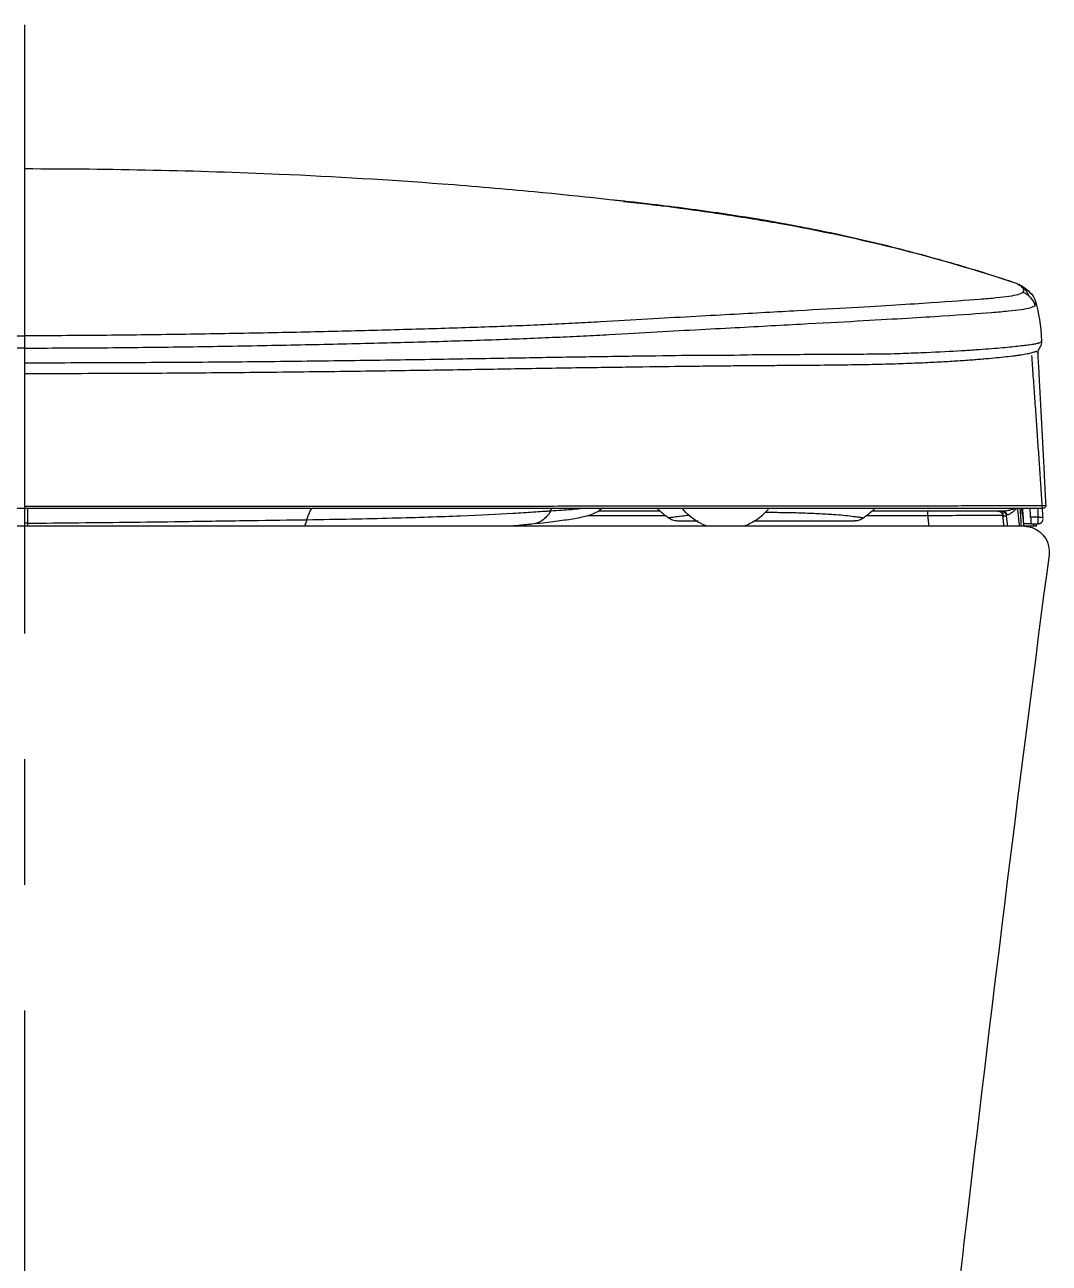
# Model space of a CAD drawing. Extents: x 2670 to 5532, y 31 to 2464.
# Drawn here: x 4393 to 4596.8, y 540.7 to 787 of the extents above; entities that cross this region are included whole.
import ezdxf

# ---------------------------------------------------------------- set-up
doc = ezdxf.new("R2010")
doc.units = 0
doc.header["$LTSCALE"] = 20
doc.header["$MEASUREMENT"] = 0
doc.linetypes.add('CENTER', pattern=[2, 1.25, -0.25, 0.25, -0.25])
doc.layers.get('0').update_dxf_attribs({"linetype": 'CONTINUOUS'})

msp = doc.modelspace()

# ---------------------------------------------------------------- linework, layer by layer
at = {"color": 1, "linetype": 'CENTER', "ltscale": 5}
msp.add_line((4393.04, 265.96), (4393.04, 786.99), dxfattribs=at)
for points, knots in [([(4393.03, 758.38), (4410.15, 758.38), (4427.19, 758.02), (4443.63, 757.31), (4454.71, 756.82), (4465.69, 756.16), (4476.03, 755.38), (4482.42, 754.9), (4488.55, 754.37), (4494.31, 753.82), (4503.82, 752.92), (4512.2, 751.98), (4519.4, 751.06), (4526.61, 750.14), (4532.67, 749.24), (4537.73, 748.42)], [1.988748, 1.988748, 1.988748, 1.988748, 53.467383, 53.467383, 53.467383, 88.322342, 88.322342, 88.322342, 109.722718, 109.722718, 109.722718, 145.061838, 145.061838, 145.061838, 180.494893, 180.494893, 180.494893, 180.494893]), ([(4393.03, 758.38), (4410.15, 758.38), (4427.19, 758.02), (4443.63, 757.31), (4454.71, 756.82), (4465.69, 756.16), (4476.03, 755.38), (4482.42, 754.9), (4488.55, 754.37), (4494.31, 753.82), (4503.82, 752.92), (4512.2, 751.98), (4519.4, 751.06), (4526.61, 750.14), (4532.67, 749.24), (4537.73, 748.42)], [1.988748, 1.988748, 1.988748, 1.988748, 53.467383, 53.467383, 53.467383, 88.322342, 88.322342, 88.322342, 109.722718, 109.722718, 109.722718, 145.061838, 145.061838, 145.061838, 180.494893, 180.494893, 180.494893, 180.494893]), ([(4510.06, 752.19), (4510.34, 752.16), (4510.62, 752.13), (4510.9, 752.1), (4511.85, 752), (4512.76, 751.9), (4513.61, 751.81), (4514.99, 751.66), (4516.39, 751.5), (4517.82, 751.33), (4522.49, 750.78), (4527, 750.19), (4531.66, 749.5), (4534.87, 749.03), (4537.96, 748.54), (4541.18, 747.98), (4542.62, 747.73), (4544.06, 747.47), (4545.5, 747.2), (4550.11, 746.35), (4554.74, 745.38), (4559.34, 744.32), (4561.67, 743.78), (4563.95, 743.23), (4566.26, 742.64), (4568.58, 742.05), (4570.88, 741.44), (4573.17, 740.81), (4575.27, 740.23), (4577.43, 739.61), (4579.5, 738.99), (4579.7, 738.93), (4579.9, 738.88), (4580.09, 738.82), (4582.42, 738.12), (4584.7, 737.42), (4587, 736.67), (4587.77, 736.43), (4588.54, 736.18), (4589.32, 735.92)], [321.175883, 321.175883, 321.175883, 321.175883, 322.041216, 322.041216, 322.041216, 324.851918, 324.851918, 324.851918, 329.241356, 329.241356, 329.241356, 343.697171, 343.697171, 343.697171, 353.618262, 353.618262, 353.618262, 358.109356, 358.109356, 358.109356, 372.499279, 372.499279, 372.499279, 379.73233, 379.73233, 379.73233, 387.051323, 387.051323, 387.051323, 393.848489, 393.848489, 393.848489, 394.488129, 394.488129, 394.488129, 402.025398, 402.025398, 402.025398, 404.566779, 404.566779, 404.566779, 404.566779]), ([(4510.06, 752.19), (4510.34, 752.16), (4510.62, 752.13), (4510.9, 752.1), (4511.85, 752), (4512.76, 751.9), (4513.61, 751.81), (4514.99, 751.66), (4516.39, 751.5), (4517.82, 751.33), (4522.49, 750.78), (4527, 750.19), (4531.66, 749.5), (4534.87, 749.03), (4537.96, 748.54), (4541.18, 747.98), (4542.62, 747.73), (4544.06, 747.47), (4545.5, 747.2), (4550.11, 746.35), (4554.74, 745.38), (4559.34, 744.32), (4561.67, 743.78), (4563.95, 743.23), (4566.26, 742.64), (4568.58, 742.05), (4570.88, 741.44), (4573.17, 740.81), (4575.27, 740.23), (4577.43, 739.61), (4579.5, 738.99), (4579.7, 738.93), (4579.9, 738.88), (4580.09, 738.82), (4582.42, 738.12), (4584.7, 737.42), (4587, 736.67), (4587.77, 736.43), (4588.54, 736.18), (4589.32, 735.92)], [321.175883, 321.175883, 321.175883, 321.175883, 322.041216, 322.041216, 322.041216, 324.851918, 324.851918, 324.851918, 329.241356, 329.241356, 329.241356, 343.697171, 343.697171, 343.697171, 353.618262, 353.618262, 353.618262, 358.109356, 358.109356, 358.109356, 372.499279, 372.499279, 372.499279, 379.73233, 379.73233, 379.73233, 387.051323, 387.051323, 387.051323, 393.848489, 393.848489, 393.848489, 394.488129, 394.488129, 394.488129, 402.025398, 402.025398, 402.025398, 404.566779, 404.566779, 404.566779, 404.566779]), ([(4537.73, 748.42), (4539.47, 748.14), (4549.44, 746.46), (4567.06, 742.67), (4582.63, 738.11), (4590.16, 735.62)], [-54.247289, -54.247289, -54.247289, -54.247289, -48.950922, -23.877304, 0, 0, 0, 0]), ([(4537.73, 748.42), (4539.47, 748.14), (4549.44, 746.46), (4567.06, 742.67), (4582.63, 738.11), (4590.16, 735.62)], [-54.247289, -54.247289, -54.247289, -54.247289, -48.950922, -23.877304, 0, 0, 0, 0]), ([(4590.7, 735.39), (4591.15, 735.15), (4591.56, 734.91), (4591.95, 734.63), (4592.87, 733.97), (4593.69, 733.06), (4594.03, 731.96), (4594.05, 731.89), (4594.07, 731.83), (4594.09, 731.75)], [1.569812, 1.569812, 1.569812, 1.569812, 17.742201, 17.742201, 17.742201, 50.222454, 50.222454, 50.222454, 52.783116, 52.783116, 52.783116, 52.783116]), ([(4590.7, 735.39), (4591.15, 735.15), (4591.56, 734.91), (4591.95, 734.63), (4592.87, 733.97), (4593.69, 733.06), (4594.03, 731.96), (4594.05, 731.89), (4594.07, 731.83), (4594.09, 731.75)], [1.569812, 1.569812, 1.569812, 1.569812, 17.742201, 17.742201, 17.742201, 50.222454, 50.222454, 50.222454, 52.783116, 52.783116, 52.783116, 52.783116]), ([(4594.56, 722.29), (4594.53, 722.24), (4594.51, 722.19), (4594.49, 722.12), (4594.46, 722.03), (4594.45, 721.93), (4594.46, 721.85)], [0.267902, 0.267902, 0.267902, 0.267902, 4.939996, 4.939996, 4.939996, 10.088785, 10.088785, 10.088785, 10.088785]), ([(4594.56, 722.29), (4594.53, 722.24), (4594.51, 722.19), (4594.49, 722.12), (4594.46, 722.03), (4594.45, 721.93), (4594.46, 721.85)], [0.267902, 0.267902, 0.267902, 0.267902, 4.939996, 4.939996, 4.939996, 10.088785, 10.088785, 10.088785, 10.088785]), ([(4595.54, 690.78), (4595.51, 690.78), (4595.39, 690.78), (4594.81, 690.78), (4593.45, 690.78), (4590.94, 690.78), (4588.16, 690.78), (4585.39, 690.78), (4582.23, 690.78), (4577.54, 690.78), (4570.24, 690.78), (4562.36, 690.78), (4554.75, 690.78), (4548.23, 690.78), (4540.92, 690.78), (4532.78, 690.78), (4525.29, 690.78), (4519.58, 690.78), (4516.18, 690.78), (4510.96, 690.78), (4504.48, 690.78), (4496.43, 690.78), (4491.12, 690.78), (4486.7, 690.78), (4482.16, 690.78), (4476.22, 690.78), (4468.77, 690.78), (4458.52, 690.78), (4445.17, 690.78), (4428.17, 690.78), (4410.75, 690.78), (4398.97, 690.78), (4393.03, 690.78)], [-524.7078, -524.7078, -524.7078, -524.7078, -507.21754, -489.72728, -454.74676, -419.76624, -384.78572, -367.29546, -349.8052, -314.82468, -279.84416, -244.86364, -227.37338, -209.88312, -192.39286, -174.9026, -157.41234, -148.66721, -144.294645, -139.92208, -122.43182, -113.68669, -104.94156, -100.568995, -96.19643, -87.4513, -78.70617, -69.96104, -52.47078, -34.98052, -17.49026, 0, 0, 0, 0]), ([(4595.54, 690.78), (4595.51, 690.78), (4595.39, 690.78), (4594.81, 690.78), (4593.45, 690.78), (4590.94, 690.78), (4588.16, 690.78), (4585.39, 690.78), (4582.23, 690.78), (4577.54, 690.78), (4570.24, 690.78), (4562.36, 690.78), (4554.75, 690.78), (4548.23, 690.78), (4540.92, 690.78), (4532.78, 690.78), (4525.29, 690.78), (4519.58, 690.78), (4516.18, 690.78), (4510.96, 690.78), (4504.48, 690.78), (4496.43, 690.78), (4491.12, 690.78), (4486.7, 690.78), (4482.16, 690.78), (4476.22, 690.78), (4468.77, 690.78), (4458.52, 690.78), (4445.17, 690.78), (4428.17, 690.78), (4410.75, 690.78), (4398.97, 690.78), (4393.03, 690.78)], [-524.7078, -524.7078, -524.7078, -524.7078, -507.21754, -489.72728, -454.74676, -419.76624, -384.78572, -367.29546, -349.8052, -314.82468, -279.84416, -244.86364, -227.37338, -209.88312, -192.39286, -174.9026, -157.41234, -148.66721, -144.294645, -139.92208, -122.43182, -113.68669, -104.94156, -100.568995, -96.19643, -87.4513, -78.70617, -69.96104, -52.47078, -34.98052, -17.49026, 0, 0, 0, 0]), ([(4595.46, 690.84), (4595.45, 690.83), (4595.37, 690.8), (4595.3, 690.78), (4595.23, 690.78)], [-0.2482391, -0.2482391, -0.2482391, -0.2482391, -0.2085558, 0, 0, 0, 0]), ([(4595.46, 690.84), (4595.45, 690.83), (4595.37, 690.8), (4595.3, 690.78), (4595.23, 690.78)], [-0.2482391, -0.2482391, -0.2482391, -0.2482391, -0.2085558, 0, 0, 0, 0]), ([(4596.06, 691.31), (4596.07, 691.18), (4595.99, 691.05), (4595.82, 690.92), (4595.65, 690.84), (4595.56, 690.79)], [0.0296514, 0.0296514, 0.0296514, 0.0296514, 0.4668711, 0.4668711, 0.8163397, 0.8163397, 0.8163397, 0.8163397]), ([(4596.06, 691.31), (4596.07, 691.18), (4595.99, 691.05), (4595.82, 690.92), (4595.65, 690.84), (4595.56, 690.79)], [0.0296514, 0.0296514, 0.0296514, 0.0296514, 0.4668711, 0.4668711, 0.8163397, 0.8163397, 0.8163397, 0.8163397]), ([(4591.83, 687.27), (4592.36, 687.26), (4592.88, 687.17), (4595.63, 686.22), (4597.02, 683.96), (4596.71, 681.62)], [1056.8153961, 1056.8153961, 1056.8153961, 1056.8153961, 1056.9702436, 1056.9702436, 1057.6679834, 1057.6679834, 1057.6679834, 1057.6679834]), ([(4591.83, 687.27), (4592.36, 687.26), (4592.88, 687.17), (4595.63, 686.22), (4597.02, 683.96), (4596.71, 681.62)], [1056.8153961, 1056.8153961, 1056.8153961, 1056.8153961, 1056.9702436, 1056.9702436, 1057.6679834, 1057.6679834, 1057.6679834, 1057.6679834]), ([(4594.54, 687.77), (4594.61, 687.77), (4594.74, 687.78), (4594.89, 687.83), (4594.97, 687.87), (4594.99, 687.88)], [-1.6270146, -1.6270146, -1.6270146, -1.6270146, -1.4236378, -1.220261, -1.1545573, -1.1545573, -1.1545573, -1.1545573]), ([(4594.54, 687.77), (4594.61, 687.77), (4594.74, 687.78), (4594.89, 687.83), (4594.97, 687.87), (4594.99, 687.88)], [-1.6270146, -1.6270146, -1.6270146, -1.6270146, -1.4236378, -1.220261, -1.1545573, -1.1545573, -1.1545573, -1.1545573]), ([(4595.11, 687.95), (4595.14, 687.97), (4595.17, 687.99), (4595.19, 688.01), (4595.22, 688.03), (4595.24, 688.05), (4595.26, 688.08), (4595.29, 688.1), (4595.31, 688.13), (4595.33, 688.15), (4595.35, 688.18), (4595.37, 688.21), (4595.39, 688.24), (4595.41, 688.27), (4595.42, 688.3), (4595.44, 688.33), (4595.45, 688.36), (4595.47, 688.39), (4595.48, 688.42), (4595.49, 688.45), (4595.5, 688.48), (4595.51, 688.52), (4595.52, 688.55), (4595.52, 688.58), (4595.53, 688.62)], [0.1694376, 0.1694376, 0.1694376, 0.1694376, 0.2712262, 0.2712262, 0.2712262, 0.3727728, 0.3727728, 0.3727728, 0.4738032, 0.4738032, 0.4738032, 0.5755105, 0.5755105, 0.5755105, 0.6771868, 0.6771868, 0.6771868, 0.7781837, 0.7781837, 0.7781837, 0.8797088, 0.8797088, 0.8797088, 0.9815399, 0.9815399, 0.9815399, 0.9815399]), ([(4595.11, 687.95), (4595.14, 687.97), (4595.17, 687.99), (4595.19, 688.01), (4595.22, 688.03), (4595.24, 688.05), (4595.26, 688.08), (4595.29, 688.1), (4595.31, 688.13), (4595.33, 688.15), (4595.35, 688.18), (4595.37, 688.21), (4595.39, 688.24), (4595.41, 688.27), (4595.42, 688.3), (4595.44, 688.33), (4595.45, 688.36), (4595.47, 688.39), (4595.48, 688.42), (4595.49, 688.45), (4595.5, 688.48), (4595.51, 688.52), (4595.52, 688.55), (4595.52, 688.58), (4595.53, 688.62)], [0.1694376, 0.1694376, 0.1694376, 0.1694376, 0.2712262, 0.2712262, 0.2712262, 0.3727728, 0.3727728, 0.3727728, 0.4738032, 0.4738032, 0.4738032, 0.5755105, 0.5755105, 0.5755105, 0.6771868, 0.6771868, 0.6771868, 0.7781837, 0.7781837, 0.7781837, 0.8797088, 0.8797088, 0.8797088, 0.9815399, 0.9815399, 0.9815399, 0.9815399]), ([(4596.71, 681.61), (4591.02, 638.37), (4585.52, 593.95), (4580.48, 550.73), (4578.47, 533.44), (4576.56, 516.61), (4574.68, 499.5), (4572.36, 478.34), (4570.25, 458.37), (4568.14, 437.39), (4567.57, 431.67), (4566.99, 425.9), (4566.43, 420.06), (4565.26, 408.11), (4564.13, 396.12), (4563.04, 384.07), (4561.3, 364.99), (4559.74, 346.67), (4558.2, 327.47), (4557.22, 315.23), (4556.25, 302.59), (4555.3, 289.54), (4555.27, 289.14), (4555.24, 288.73), (4555.21, 288.33)], [4.038686, 4.038686, 4.038686, 4.038686, 136.166288, 136.166288, 136.166288, 188.144956, 188.144956, 188.144956, 251.813329, 251.813329, 251.813329, 269.659949, 269.659949, 269.659949, 306.694212, 306.694212, 306.694212, 364.740815, 364.740815, 364.740815, 403.461819, 403.461819, 403.461819, 404.700854, 404.700854, 404.700854, 404.700854])]:
    msp.add_open_spline(points, degree=3, knots=knots)
at = {"lineweight": -3}
for points, knots in [([(4512.17, 751.85), (4513.86, 751.68), (4516.51, 751.39), (4519.15, 751.08), (4520.1, 750.97)], [318.545005, 318.545005, 318.545005, 318.545005, 323.670907, 326.544072, 326.544072, 326.544072, 326.544072]), ([(4590.21, 735.6), (4590.55, 735.42), (4591.32, 734.95), (4591.78, 734.35), (4591.67, 733.95), (4591.49, 733.77)], [-80.787229, -80.787229, -80.787229, -80.787229, -64.629762, -32.314829, 0, 0, 0, 0]), ([(4590.65, 735.41), (4590.86, 735.31), (4591.41, 734.95), (4592.15, 734.18), (4592.53, 733.42), (4592.64, 733.03)], [0.55508, 0.55508, 0.55508, 0.55508, 1.280489, 2.560977, 3.841466, 3.841466, 3.841466, 3.841466]), ([(4591.49, 733.77), (4591.31, 733.59), (4590.66, 733.29), (4588.85, 732.96), (4586.35, 732.66), (4581.91, 732.28), (4575.7, 731.83), (4566.58, 731.24), (4557.92, 730.75), (4547.18, 730.13), (4533.72, 729.38), (4520.13, 728.64), (4509.25, 728), (4502.53, 727.63), (4498.96, 727.45), (4497.12, 727.37)], [-386.637992, -386.637992, -386.637992, -386.637992, -354.41816, -322.198327, -289.978495, -257.758662, -193.318997, -161.099165, -128.879333, -96.6595, -64.439668, -32.219835, -16.109919, -8.054961, 0, 0, 0, 0]), ([(4498.7, 724.87), (4500.58, 724.96), (4504.2, 725.13), (4511.01, 725.49), (4522.02, 726.12), (4535.72, 726.85), (4549.3, 727.58), (4560.15, 728.17), (4568.85, 728.68), (4578.03, 729.25), (4584.31, 729.7), (4588.76, 730.08), (4591.27, 730.37), (4593.08, 730.71), (4593.75, 731.01), (4593.93, 731.18)], [-388.287062, -388.287062, -388.287062, -388.287062, -380.197745, -372.108432, -355.929804, -323.572549, -291.215294, -258.858039, -226.500785, -194.14353, -129.42902, -97.071765, -64.71451, -32.357255, 0, 0, 0, 0]), ([(4289.01, 727.37), (4296.39, 727.03), (4308.88, 726.61), (4327.12, 726.1), (4341.66, 725.77), (4357.04, 725.48), (4372.65, 725.26), (4384.71, 725.16), (4391.56, 725.15), (4393.03, 725.15)], [0, 0, 0, 0, 32.165183, 48.247775, 64.330368, 80.41296, 96.495553, 112.578146, 116.962933, 116.962933, 116.962933, 116.962933]), ([(4497.07, 727.37), (4493.41, 727.2), (4485.56, 726.89), (4472.66, 726.48), (4458.96, 726.1), (4446.81, 725.82), (4436.66, 725.62), (4426.36, 725.44), (4413.34, 725.26), (4401.31, 725.16), (4394.49, 725.15), (4393.03, 725.15)], [-116.891479, -116.891479, -116.891479, -116.891479, -100.819494, -84.747507, -68.675519, -52.603531, -44.567538, -36.531544, -20.459556, -4.387569, 0, 0, 0, 0]), ([(4393.03, 722.71), (4391.54, 722.71), (4384.59, 722.72), (4372.34, 722.8), (4356.5, 723.02), (4340.9, 723.3), (4326.14, 723.63), (4307.62, 724.1), (4294.91, 724.54), (4287.39, 724.87)], [0, 0, 0, 0, 4.449722, 20.770482, 37.091242, 53.412003, 69.732763, 86.053524, 118.695042, 118.695042, 118.695042, 118.695042]), ([(4393.03, 722.71), (4394.51, 722.71), (4401.43, 722.72), (4413.65, 722.8), (4426.85, 722.98), (4437.3, 723.16), (4447.61, 723.35), (4459.94, 723.63), (4473.85, 723.98), (4486.95, 724.39), (4494.93, 724.7), (4498.65, 724.87)], [-118.575451, -118.575451, -118.575451, -118.575451, -114.124491, -97.820992, -81.517493, -73.365743, -65.213994, -48.910495, -32.606995, -16.303496, 0, 0, 0, 0]), ([(4595.22, 724.05), (4595.22, 724.02), (4595.19, 723.95), (4595.06, 723.81), (4594.72, 723.66), (4594.01, 723.5), (4593.08, 723.35), (4591.9, 723.2), (4590.51, 723.04), (4588.34, 722.81), (4585.62, 722.57), (4582.23, 722.32), (4578.38, 722.07), (4574.34, 721.85), (4570.91, 721.72), (4570.23, 721.69)], [13.580928, 13.580928, 13.580928, 13.580928, 22.703305, 31.825681, 50.070435, 68.315189, 86.559943, 104.804697, 123.04945, 141.294204, 177.783712, 196.028466, 214.273219, 250.762727, 259.328087, 259.328087, 259.328087, 259.328087]), ([(4594.32, 722.1), (4594.29, 722.08), (4594.2, 722.03), (4593.99, 721.96), (4593.68, 721.86), (4593.31, 721.75), (4592.87, 721.64), (4592.37, 721.53), (4591.81, 721.43), (4591.2, 721.32), (4590.54, 721.22), (4589.58, 721.09), (4587.68, 720.87), (4585.31, 720.64), (4582.85, 720.43), (4581.11, 720.29), (4578.7, 720.12), (4575.41, 719.92), (4572.27, 719.76), (4569.49, 719.65), (4566.51, 719.54), (4562.41, 719.42), (4556.8, 719.32), (4551.51, 719.27), (4546.87, 719.24), (4543.18, 719.21), (4539.25, 719.18), (4535.1, 719.15), (4530.7, 719.11), (4524.5, 719.04), (4517.78, 718.95), (4510.54, 718.85), (4506.73, 718.8), (4504.77, 718.78)], [78.914964, 78.914964, 78.914964, 78.914964, 83.495947, 92.657912, 101.819877, 110.981842, 120.143807, 129.305772, 138.467737, 147.629702, 156.791668, 165.953633, 184.277563, 220.925423, 230.087388, 239.249354, 257.573284, 275.897214, 294.221144, 303.383109, 312.545075, 330.869005, 349.192935, 367.516865, 376.67883, 385.840795, 395.002761, 404.164726, 413.326691, 422.488656, 440.812586, 449.974551, 459.136516, 459.136516, 459.136516, 459.136516]), ([(4570.23, 721.69), (4569.6, 721.67), (4567.47, 721.61), (4565.04, 721.48), (4563.21, 721.5), (4563.12, 721.5)], [0, 0, 0, 0, 8.026578, 26.379705, 27.285519, 27.285519, 27.285519, 27.285519]), ([(4594.46, 721.85), (4594.53, 720.43), (4594.61, 719.01), (4594.68, 717.56), (4595.02, 710.99), (4595.37, 704.36), (4595.72, 697.67), (4595.75, 697.15), (4595.78, 696.62), (4595.84, 695.5), (4595.86, 694.98), (4595.91, 694.06), (4595.94, 693.54), (4596, 692.46), (4596.03, 691.94), (4596.05, 691.39), (4596.06, 691.35), (4596.06, 691.31)], [0.956252, 0.956252, 0.956252, 0.956252, 5.239791, 5.239791, 5.239791, 25.156331, 25.156331, 25.156331, 26.597679, 26.597679, 28.230666, 28.230666, 29.928369, 29.928369, 31.459422, 31.459422, 31.574895, 31.574895, 31.574895, 31.574895]), ([(4517.24, 721.11), (4515.48, 721.09), (4511.86, 721.03), (4506.13, 720.94), (4500.02, 720.86), (4493.49, 720.74), (4486.57, 720.62), (4476.87, 720.46), (4463.92, 720.26), (4447.23, 720.04), (4429.65, 719.86), (4411.42, 719.77), (4399.16, 719.72), (4393.03, 719.72)], [0, 0, 0, 0, 9.257299, 18.514598, 27.771898, 37.029197, 46.286496, 55.543795, 74.058393, 92.572992, 111.08759, 129.602188, 148.11676, 148.11676, 148.11676, 148.11676]), ([(4536.74, 721.32), (4536.6, 721.32), (4533.62, 721.2), (4527.47, 721.28), (4520.77, 721.15), (4517.24, 721.11)], [0, 0, 0, 0, 0.922875, 19.338451, 37.754027, 37.754027, 37.754027, 37.754027]), ([(4563.12, 721.5), (4561.45, 721.47), (4557.83, 721.43), (4551.64, 721.41), (4544.63, 721.38), (4539.42, 721.34), (4536.74, 721.32)], [0, 0, 0, 0, 17.473026, 35.853201, 54.233376, 71.69245, 71.69245, 71.69245, 71.69245]), ([(4504.77, 718.78), (4500.85, 718.73), (4492.44, 718.57), (4478.37, 718.34), (4465.55, 718.15), (4454.74, 718.01), (4443.63, 717.87), (4429.18, 717.73), (4411.25, 717.62), (4399.12, 717.6), (4393.03, 717.6)], [-127.86891, -127.86891, -127.86891, -127.86891, -109.601923, -91.334936, -73.067949, -63.934455, -54.800961, -36.533974, -18.266987, 0, 0, 0, 0]), ([(4393.03, 690.78), (4387.09, 690.78), (4375.31, 690.78), (4357.89, 690.78), (4340.89, 690.78), (4327.54, 690.78), (4317.3, 690.78), (4309.84, 690.78), (4303.91, 690.78), (4299.36, 690.78), (4294.94, 690.78), (4289.63, 690.78), (4281.58, 690.78), (4275.1, 690.78), (4269.88, 690.78), (4266.48, 690.78), (4260.77, 690.78), (4253.28, 690.78), (4245.15, 690.78), (4237.83, 690.78), (4231.31, 690.78), (4223.7, 690.78), (4215.82, 690.78), (4208.52, 690.78), (4203.83, 690.78), (4200.67, 690.78), (4197.91, 690.78), (4195.12, 690.78), (4192.61, 690.78), (4191.25, 690.78), (4190.68, 690.78), (4190.55, 690.78), (4190.52, 690.78)], [-559.688319, -559.688319, -559.688319, -559.688319, -542.19806, -524.7078, -507.21754, -489.72728, -480.98215, -472.23702, -463.49189, -459.119325, -454.74676, -446.00163, -437.2565, -419.76624, -415.393675, -411.02111, -402.27598, -384.78572, -367.29546, -349.8052, -332.31494, -314.82468, -279.84416, -244.86364, -209.88312, -192.39286, -174.9026, -139.92208, -104.94156, -69.96104, -52.47078, -34.98052, -34.98052, -34.98052, -34.98052]), ([(4596.04, 691.31), (4596.01, 691.31), (4595.88, 691.31), (4595.31, 691.31), (4593.94, 691.31), (4591.44, 691.31), (4588.65, 691.3), (4585.88, 691.3), (4582.72, 691.3), (4578.03, 691.3), (4570.73, 691.29), (4562.84, 691.28), (4555.22, 691.28), (4548.69, 691.27), (4541.36, 691.27), (4533.21, 691.26), (4525.71, 691.26), (4519.99, 691.25), (4516.59, 691.25), (4511.36, 691.25), (4504.85, 691.24), (4496.78, 691.23), (4491.45, 691.23), (4487.02, 691.23), (4482.46, 691.23), (4476.51, 691.22), (4469.02, 691.22), (4458.74, 691.21), (4445.35, 691.2), (4428.29, 691.2), (4410.81, 691.18), (4398.99, 691.21), (4393.03, 691.21)], [35.031371, 35.031371, 35.031371, 35.031371, 52.547056, 70.062742, 105.094113, 140.125484, 175.156854, 192.67254, 210.188225, 245.219596, 280.250967, 315.282338, 332.798023, 350.313709, 367.829394, 385.34508, 402.860765, 411.618608, 415.997529, 420.376451, 437.892136, 446.649979, 455.407821, 459.786743, 464.165664, 472.923507, 481.68135, 490.439192, 507.954878, 525.470563, 542.986249, 560.501934, 560.501934, 560.501934, 560.501934]), ([(4393.59, 690.78), (4393.59, 690.73), (4393.57, 689.96), (4393.56, 688.94), (4393.55, 687.95), (4393.55, 687.88)], [5.856016, 5.856016, 5.856016, 5.856016, 6.073881, 9.110841, 9.328192, 9.328192, 9.328192, 9.328192]), ([(4449.13, 688.58), (4449.15, 688.66), (4449.35, 689.41), (4449.7, 690.2), (4450.09, 690.79)], [0, 0, 0, 0, 0.273441, 2.598317, 2.598317, 2.598317, 2.598317]), ([(4449.13, 688.58), (4455.33, 688.67), (4466.61, 688.9), (4480.23, 689.34), (4488.82, 689.76), (4493.6, 690.06), (4495.7, 690.22), (4496.68, 690.29), (4497.16, 690.33), (4497.39, 690.35), (4497.49, 690.36), (4497.52, 690.36)], [-106.060274, -106.060274, -106.060274, -106.060274, -79.545202, -53.03013, -26.515057, -13.25752, -6.628752, -3.314368, -1.657176, -0.82858, -0.414282, -0.414282, -0.414282, -0.414282]), ([(4507.8, 690.81), (4507.71, 690.73), (4507.62, 690.65), (4507.53, 690.58), (4507.17, 690.3), (4506.87, 690.12), (4506.61, 689.99), (4505.84, 689.58), (4505.04, 689.36), (4504.45, 689.21), (4503.55, 688.98), (4502.69, 688.82), (4501.6, 688.64), (4500.53, 688.47), (4499.36, 688.31), (4498.04, 688.15), (4496.73, 687.99), (4495.31, 687.83), (4493.78, 687.67)], [3.923521, 3.923521, 3.923521, 3.923521, 4.91698, 4.91698, 4.91698, 9.100903, 9.100903, 9.100903, 23.122705, 23.122705, 23.122705, 41.080981, 41.080981, 41.080981, 59.014482, 59.014482, 59.014482, 76.941454, 76.941454, 76.941454, 76.941454]), ([(4497.61, 690.37), (4497.23, 689.59), (4496.1, 688.27), (4494.48, 687.75), (4493.78, 687.67)], [-5.669363, -5.669363, -5.669363, -5.669363, -2.837664, -0.536385, -0.536385, -0.536385, -0.536385]), ([(4497.61, 690.37), (4499.09, 690.44), (4501.16, 690.58), (4502.93, 690.73), (4503.48, 690.79)], [0, 0, 0, 0, 18.20984, 27.333103, 27.333103, 27.333103, 27.333103]), ([(4521.04, 688.91), (4520.99, 688.95), (4520.95, 688.98), (4520.9, 689.01), (4520.47, 689.33), (4520.06, 689.66), (4519.66, 690.01), (4519.45, 690.19), (4519.26, 690.37), (4519.06, 690.55), (4518.98, 690.63), (4518.9, 690.71), (4518.81, 690.78)], [45.725749, 45.725749, 45.725749, 45.725749, 45.89793, 45.89793, 45.89793, 47.493346, 47.493346, 47.493346, 48.292802, 48.292802, 48.292802, 48.635648, 48.635648, 48.635648, 48.635648]), ([(4528.8, 687.27), (4527.51, 687.72), (4526.31, 688.4), (4525.26, 689.29), (4524.73, 689.74), (4524.25, 690.24), (4523.81, 690.78)], [57.549493, 57.549493, 57.549493, 57.549493, 61.681245, 61.681245, 61.681245, 63.779625, 63.779625, 63.779625, 63.779625]), ([(4541, 690.81), (4540.92, 690.72), (4540.85, 690.62), (4540.77, 690.53), (4539.79, 689.38), (4538.59, 688.45), (4537.24, 687.79), (4536.84, 687.6), (4536.44, 687.43), (4536.02, 687.28)], [43.934221, 43.934221, 43.934221, 43.934221, 44.302395, 44.302395, 44.302395, 48.829879, 48.829879, 48.829879, 50.157299, 50.157299, 50.157299, 50.157299]), ([(4559.82, 688.91), (4559.78, 688.91), (4559.57, 688.94), (4558.92, 689.04), (4557.53, 689.22), (4555.79, 689.41), (4554.12, 689.56), (4550.71, 689.76), (4547.47, 689.89), (4543.52, 689.98), (4541.16, 689.98), (4540.32, 689.98)], [-32.795882, -32.795882, -32.795882, -32.795882, -30.062892, -27.329902, -24.596912, -21.863921, -19.130931, -16.397941, -13.664951, -10.931961, -8.325383, -8.325383, -8.325383, -8.325383]), ([(4562.08, 690.81), (4561.99, 690.72), (4561.9, 690.63), (4561.81, 690.55), (4561.62, 690.37), (4561.42, 690.19), (4561.22, 690.01), (4560.81, 689.66), (4560.4, 689.33), (4559.97, 689.01), (4559.92, 688.98), (4559.88, 688.94), (4559.83, 688.91)], [1.726147, 1.726147, 1.726147, 1.726147, 2.098403, 2.098403, 2.098403, 2.897859, 2.897859, 2.897859, 4.493273, 4.493273, 4.493273, 4.671432, 4.671432, 4.671432, 4.671432]), ([(4587.66, 689.72), (4587.66, 689.73), (4587.6, 689.84), (4587.43, 690.04), (4587.16, 690.21), (4586.93, 690.26), (4586.82, 690.27)], [0.359459, 0.359459, 0.359459, 0.359459, 0.376981, 0.753962, 1.130943, 1.448542, 1.448542, 1.448542, 1.448542]), ([(4587.23, 690.32), (4587.3, 690.3), (4587.4, 690.26), (4587.56, 690.21), (4587.68, 690.16), (4587.79, 690.1), (4587.88, 690.01), (4587.98, 689.93), (4588.06, 689.82), (4588.11, 689.71), (4588.16, 689.61), (4588.2, 689.49), (4588.21, 689.37)], [42.792734, 42.792734, 42.792734, 42.792734, 43.466921, 43.466921, 43.466921, 43.852438, 43.852438, 43.852438, 44.238203, 44.238203, 44.238203, 44.601671, 44.601671, 44.601671, 44.601671]), ([(4590.02, 690.8), (4589.9, 690.76), (4589.66, 690.68), (4589.3, 690.57), (4588.94, 690.47), (4588.59, 690.39), (4588.13, 690.3), (4587.81, 690.27), (4587.61, 690.27)], [-2.667382, -2.667382, -2.667382, -2.667382, -2.304089, -1.920074, -1.536059, -1.152044, -0.76803, 0, 0, 0, 0]), ([(4588.35, 689.56), (4588.52, 689.59), (4588.91, 689.72), (4589.56, 690.18), (4590.05, 690.58), (4590.27, 690.79)], [-3.028425, -3.028425, -3.028425, -3.028425, -2.01895, -1.009475, -0.178183, -0.178183, -0.178183, -0.178183]), ([(4591.75, 687.27), (4591.74, 687.27), (4591.62, 687.27), (4590.91, 687.27), (4589.41, 687.27), (4587.59, 687.27), (4586.55, 687.27), (4585.28, 687.27), (4583.3, 687.27), (4580.3, 687.27), (4574.28, 687.27), (4565.92, 687.27), (4554.12, 687.27), (4543.2, 687.27), (4529.95, 687.27), (4516.76, 687.27), (4504.87, 687.27), (4492.1, 687.27), (4473.74, 687.27), (4452.67, 687.27), (4434.44, 687.27), (4416.39, 687.27), (4393.1, 687.27), (4369.81, 687.27), (4351.77, 687.27), (4333.5, 687.27), (4312.46, 687.27), (4290.51, 687.27), (4265.83, 687.27), (4241.75, 687.27), (4222.29, 687.27), (4209.73, 687.27), (4203.21, 687.27), (4199.55, 687.27), (4196.9, 687.27), (4195.26, 687.27), (4194.64, 687.27), (4194.52, 687.27)], [111.208618, 111.208618, 111.208618, 111.208618, 127.946458, 153.053218, 203.395894, 215.966593, 228.537292, 242.912682, 257.288071, 287.155333, 317.022594, 375.113359, 404.03177, 432.95018, 461.723063, 490.495946, 504.798469, 519.100992, 547.394748, 578.032305, 591.982673, 605.945673, 633.942154, 661.939213, 675.902753, 689.852212, 720.493932, 748.789884, 777.391691, 834.932115, 892.778984, 950.860717, 1010.597287, 1039.351213, 1064.493945, 1114.829634, 1135.735268, 1135.735268, 1135.735268, 1135.735268]), ([(4493.62, 687.65), (4493.55, 687.65), (4493.48, 687.64), (4493.41, 687.63), (4493.27, 687.62), (4493.13, 687.6), (4492.99, 687.59), (4492.71, 687.56), (4492.43, 687.53), (4492.13, 687.5), (4491.55, 687.45), (4490.94, 687.39), (4490.3, 687.34), (4490.05, 687.31), (4489.8, 687.29), (4489.54, 687.27)], [0.86373, 0.86373, 0.86373, 0.86373, 1.674368, 1.674368, 1.674368, 3.295545, 3.295545, 3.295545, 6.537586, 6.537586, 6.537586, 13.022163, 13.022163, 13.022163, 15.582393, 15.582393, 15.582393, 15.582393]), ([(4522.83, 688.33), (4522.8, 688.33), (4522.94, 688.28), (4522.34, 688.37), (4522.18, 688.4), (4522.03, 688.43), (4521.88, 688.48), (4521.72, 688.53), (4521.58, 688.59), (4521.44, 688.67), (4521.3, 688.74), (4521.16, 688.82), (4521.04, 688.91)], [9.949693, 9.949693, 9.949693, 9.949693, 11.250128, 11.250128, 11.250128, 11.728947, 11.728947, 11.728947, 12.207811, 12.207811, 12.207811, 12.675584, 12.675584, 12.675584, 12.675584]), ([(4525.13, 689.42), (4524.58, 689.37), (4523.46, 689.23), (4522.11, 689.07), (4521.34, 688.95), (4521.11, 688.92), (4521.06, 688.92)], [-46.560995, -46.560995, -46.560995, -46.560995, -44.594242, -41.971052, -39.347861, -36.72467, -36.72467, -36.72467, -36.72467]), ([(4522.83, 688.34), (4522.88, 688.34), (4523.17, 688.34), (4523.74, 688.34), (4524.69, 688.34), (4526.07, 688.34), (4526.91, 688.34)], [30.207951, 30.207951, 30.207951, 30.207951, 32.552836, 35.265572, 37.978309, 40.691045, 40.691045, 40.691045, 40.691045]), ([(4538.22, 688.34), (4539.69, 688.34), (4542.55, 688.34), (4546.09, 688.34), (4548.36, 688.34), (4551.7, 688.34), (4554.19, 688.34), (4555.71, 688.34), (4557.25, 688.34), (4557.89, 688.34), (4558.03, 688.34), (4558.05, 688.34)], [5.841804, 5.841804, 5.841804, 5.841804, 8.58764, 11.450186, 14.312733, 17.175279, 20.037826, 22.900373, 25.762919, 28.625466, 29.948085, 29.948085, 29.948085, 29.948085]), ([(4559.83, 688.91), (4559.7, 688.82), (4559.57, 688.74), (4559.43, 688.67), (4559.29, 688.59), (4559.14, 688.53), (4558.99, 688.48), (4558.84, 688.43), (4558.69, 688.4), (4558.53, 688.37), (4558.04, 688.29), (4558.09, 688.34), (4558.05, 688.34)], [0.267267, 0.267267, 0.267267, 0.267267, 0.732116, 0.732116, 0.732116, 1.210575, 1.210575, 1.210575, 1.68893, 1.68893, 1.68893, 2.843983, 2.843983, 2.843983, 2.843983])]:
    msp.add_open_spline(points, degree=3, knots=knots, dxfattribs=at)
for points, degree in [([(4589.88, 735.72), (4589.89, 735.73), (4589.9, 735.73), (4589.91, 735.73)], 3), ([(4589.88, 735.72), (4589.89, 735.73), (4589.9, 735.73), (4589.91, 735.73)], 3), ([(4590.16, 735.62), (4590.18, 735.62), (4590.2, 735.61), (4590.22, 735.6)], 3), ([(4590.16, 735.62), (4590.18, 735.62), (4590.2, 735.61), (4590.22, 735.6)], 3), ([(4594.09, 731.75), (4594.6, 729.75), (4595.07, 727.32), (4595.22, 724.09)], 3), ([(4594.09, 731.75), (4594.6, 729.75), (4595.07, 727.32), (4595.22, 724.09)], 3), ([(4595.22, 724.08), (4595.24, 723.66), (4595.13, 723.29), (4594.97, 722.99)], 3), ([(4595.22, 724.08), (4595.24, 723.66), (4595.13, 723.29), (4594.97, 722.99)], 3), ([(4594.96, 722.98), (4594.82, 722.74), (4594.69, 722.51), (4594.56, 722.28)], 3), ([(4594.96, 722.98), (4594.82, 722.74), (4594.69, 722.51), (4594.56, 722.28)], 3), ([(4593.66, 687.27), (4592.68, 687.27), (4591.7, 687.27)], 2), ([(4593.66, 687.27), (4592.68, 687.27), (4591.7, 687.27)], 2), ([(4594.09, 687.27), (4594.05, 687.27), (4593.92, 687.27), (4593.76, 687.27), (4593.66, 687.27)], 3), ([(4594.09, 687.27), (4594.05, 687.27), (4593.92, 687.27), (4593.76, 687.27), (4593.66, 687.27)], 3), ([(4594.09, 687.27), (4594.11, 687.27), (4594.13, 687.27), (4594.15, 687.27)], 3), ([(4594.09, 687.27), (4594.11, 687.27), (4594.13, 687.27), (4594.15, 687.27)], 3), ([(4594.11, 687.77), (4594.12, 687.6), (4594.13, 687.43), (4594.15, 687.27)], 3), ([(4594.11, 687.77), (4594.12, 687.6), (4594.13, 687.43), (4594.15, 687.27)], 3), ([(4594.99, 687.87), (4595.02, 687.89), (4595.08, 687.93), (4595.11, 687.95)], 3), ([(4594.99, 687.87), (4595.02, 687.89), (4595.08, 687.93), (4595.11, 687.95)], 3)]:
    msp.add_open_spline(points, degree=degree)
for points, degree in [([(4593.93, 731.18), (4593.66, 732.3), (4592.64, 733.37), (4591.49, 733.77)], 3), ([(4593.93, 731.18), (4594.11, 731.35), (4594.14, 731.54), (4594.09, 731.75)], 3), ([(4594.39, 721.68), (4594.42, 721.72), (4594.44, 721.75), (4594.45, 721.79)], 3), ([(4393.03, 690.78), (4393.03, 690.79), (4393.03, 691), (4393.03, 691.21)], 3), ([(4497.61, 690.37), (4497.68, 690.51), (4497.76, 690.65), (4497.85, 690.78)], 3), ([(4519.42, 690.27), (4513.26, 690.27), (4507.09, 690.27)], 2), ([(4572.58, 690.27), (4567.04, 690.27), (4561.51, 690.27)], 2), ([(4586.54, 690.27), (4586.51, 690.27), (4586.28, 690.27), (4585.43, 690.27), (4584.1, 690.27), (4582.35, 690.27), (4580.25, 690.27), (4577.85, 690.27), (4575.26, 690.27), (4573.48, 690.27), (4572.58, 690.27)], 3), ([(4587.21, 690.27), (4587.17, 690.27), (4586.95, 690.27), (4586.54, 690.27)], 3), ([(4586.54, 690.27), (4586.65, 690.27), (4586.89, 690.23), (4587.23, 690.03), (4587.46, 689.72), (4587.52, 689.48), (4587.53, 689.37)], 3), ([(4587.61, 690.27), (4587.46, 690.27), (4587.32, 690.27), (4587.21, 690.27)], 3), ([(4588.35, 689.56), (4588.3, 689.75), (4588.1, 690.13), (4587.76, 690.27), (4587.61, 690.27)], 3), ([(4588.22, 689.55), (4588.26, 689.55), (4588.3, 689.56), (4588.35, 689.56)], 3), ([(4590.43, 690.78), (4590.61, 689.03), (4590.8, 687.27)], 2), ([(4590.93, 690.8), (4591.01, 689.62), (4591.08, 688.45), (4591.16, 687.27)], 3), ([(4591.38, 689.77), (4591.36, 690.11), (4591.34, 690.45), (4591.31, 690.78)], 3), ([(4591.42, 690.78), (4591.5, 689.61), (4591.58, 688.44), (4591.65, 687.27)], 3), ([(4591.63, 688.43), (4591.56, 689.23), (4591.5, 690.02), (4591.43, 690.81)], 3), ([(4593.05, 689.1), (4593.02, 689.66), (4592.98, 690.22), (4592.94, 690.78)], 3), ([(4594.43, 690.8), (4594.47, 690.23), (4594.5, 689.67), (4594.54, 689.1)], 3), ([(4393.55, 687.88), (4393.41, 687.88), (4393.28, 687.88), (4393.03, 687.87)], 3), ([(4393.61, 687.88), (4396.87, 687.9), (4403.57, 687.97), (4414.72, 688.09), (4425.27, 688.23), (4438.38, 688.43), (4445.61, 688.53), (4449.13, 688.58)], 3), ([(4393.61, 687.27), (4393.61, 687.47), (4393.61, 687.67), (4393.61, 687.88)], 3), ([(4449.13, 688.58), (4449.03, 688.14), (4448.87, 687.7), (4448.67, 687.3)], 3), ([(4493.72, 687.67), (4493.68, 687.66), (4493.65, 687.66), (4493.62, 687.65)], 3), ([(4520.48, 689.34), (4512.73, 689.34), (4504.97, 689.34)], 2), ([(4572.58, 689.34), (4566.5, 689.34), (4560.43, 689.34)], 2), ([(4587.53, 689.37), (4587.5, 689.38), (4587.25, 689.39), (4586.34, 689.39), (4584.92, 689.4), (4583.05, 689.39), (4580.79, 689.39), (4578.23, 689.38), (4575.45, 689.36), (4573.54, 689.35), (4572.58, 689.34)], 3), ([(4572.58, 689.34), (4572.69, 688.31), (4572.79, 687.27)], 2), ([(4587.53, 689.37), (4587.94, 689.37), (4588.17, 689.37), (4588.2, 689.37)], 3), ([(4587.75, 687.27), (4587.73, 687.5), (4587.68, 687.97), (4587.61, 688.67), (4587.56, 689.14), (4587.53, 689.37)], 3), ([(4588.21, 689.37), (4588.28, 688.67), (4588.34, 687.97), (4588.41, 687.27)], 3), ([(4591.69, 687.89), (4591.69, 687.92), (4591.67, 688.02), (4591.65, 688.21), (4591.63, 688.35), (4591.63, 688.43)], 3), ([(4593.09, 687.77), (4592.99, 687.77), (4592.76, 687.77), (4592.31, 687.77), (4591.94, 687.77), (4591.74, 687.77)], 3), ([(4594.54, 689.1), (4593.8, 689.1), (4593.05, 689.1)], 2), ([(4593.05, 689.1), (4593.06, 689.02), (4593.07, 688.83), (4593.08, 688.56), (4593.09, 688.3), (4593.1, 688.08), (4593.1, 687.9), (4593.1, 687.83), (4593.1, 687.8)], 3), ([(4593.09, 687.77), (4593.81, 687.77), (4594.54, 687.77)], 2), ([(4593.62, 687.77), (4593.63, 687.6), (4593.65, 687.43), (4593.66, 687.27)], 3), ([(4594.54, 689.1), (4594.63, 689.11), (4594.8, 689.11), (4595.05, 689.09), (4595.26, 689.05), (4595.42, 688.98), (4595.49, 688.93), (4595.51, 688.91)], 3)]:
    msp.add_open_spline(points, degree=degree, dxfattribs=at)
msp.add_rational_spline([(4595.54, 688.83), (4594.47, 705.03), (4593.3, 721.23)], [1, 0.999995039729, 1], degree=2)
msp.add_rational_spline([(4595.54, 688.83), (4594.47, 705.03), (4593.3, 721.23)], [1, 0.999995039729, 1], degree=2)
msp.add_rational_spline([(4572.58, 689.34), (4572.58, 690.27), (4572.58, 690.27)], [1, 0.732947300337, 1], degree=2, dxfattribs=at)
msp.add_rational_spline([(4594.54, 687.77), (4594.54, 687.77), (4594.54, 688.19), (4594.54, 688.61), (4594.54, 689.1)], [1, 0.88789977251, 1, 0.88789977251, 1], degree=2, knots=[-1.912139, -1.912139, -1.912139, -0.956069, -0.956069, 0, 0, 0], dxfattribs=at)

doc.saveas('drawing.dxf')
